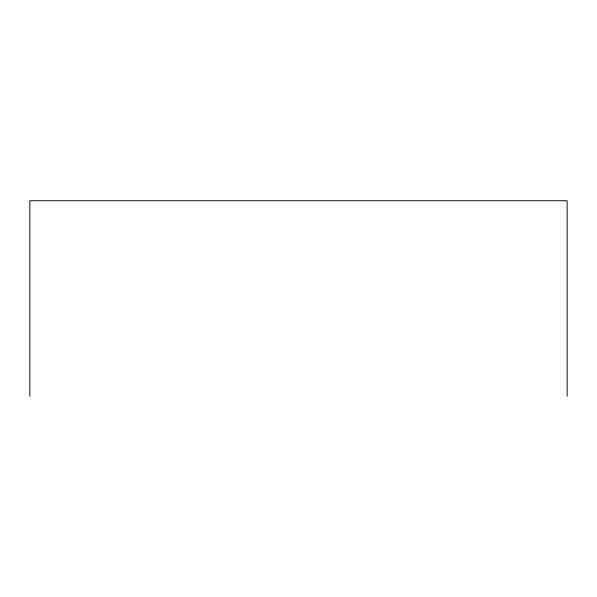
<?xml version="1.0" encoding="UTF-8"?>
<svg xmlns="http://www.w3.org/2000/svg" width="597" height="597" viewBox="0 0 597 597"><rect width="100%" height="100%" fill="white"/><g stroke="black" fill="none" stroke-linecap="round" stroke-linejoin="round"><path stroke-width="0.9" d="M567.15 396.251L567.15 200.749L29.85 200.749L29.85 396.251"/></g></svg>
